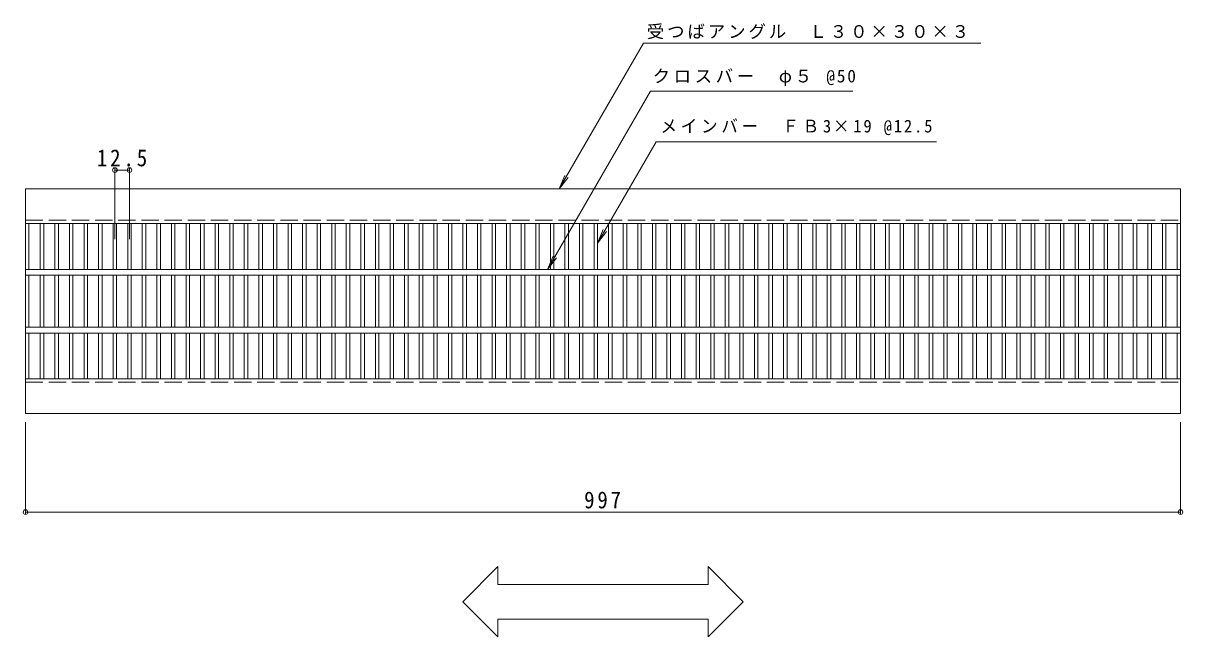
# Model space of a CAD drawing. Units: millimetres, scale not verified. Extents: x -756 to 910, y -687 to 504.
# Drawn here: x -756 to 245, y -26 to 504 of the extents above; entities that cross this region are included whole.
import ezdxf

# ---------------------------------------------------------------- set-up
doc = ezdxf.new("R2010")
doc.units = ezdxf.units.MM
doc.header["$LTSCALE"] = 5
doc.header["$PDMODE"] = 32
doc.header["$PDSIZE"] = 4
doc.linetypes.add('DASHED3', pattern=[4, 3, -1])
for name, color, linetype, lineweight in [('A-1_ピット', 2, 'Continuous', 9), ('A-2_蓋', 3, 'Continuous', 9), ('A-4_寸法', 7, 'Continuous', 9), ('A-5_仕様文', 7, 'Continuous', 9)]:
    doc.layers.add(name, color=color, linetype=linetype, lineweight=lineweight)
doc.styles.add('ＭＳ ゴシック', font='')
doc.styles.get('ＭＳ ゴシック').set_extended_font_data('MS Gothic')

msp = doc.modelspace()

# ---------------------------------------------------------------- linework, layer by layer
at = {"layer": 'A-1_ピット'}
for p, q in [((-753.757, 360.959), (243.243, 360.959)), ((-753.757, 330.959), (-753.757, 360.959)), ((243.243, 360.959), (243.243, 330.959)), ((-753.757, 330.959), (243.243, 330.959)), ((243.243, 196.959), (243.243, 166.959)), ((-753.757, 166.959), (243.243, 166.959))]:
    msp.add_line(p, q, dxfattribs=at)
at = {"layer": 'A-1_ピット', "linetype": 'DASHED3'}
for p, q in [((-753.757, 333.959), (243.243, 333.959)), ((-753.757, 193.959), (243.243, 193.959))]:
    msp.add_line(p, q, dxfattribs=at)
at = {"layer": 'A-1_ピット'}
msp.add_lwpolyline([(-753.757, 166.959), (-753.757, 196.959), (243.243, 196.959)], dxfattribs=at)
at = {"layer": 'A-2_蓋'}
for p, q in [((-753.757, 330.959), (-753.757, 196.959)), ((-750.757, 291.459), (-750.757, 330.959)), ((-740.997, 330.959), (-740.997, 291.459)), ((-737.997, 330.959), (-737.997, 291.459)), ((-728.417, 330.959), (-728.417, 291.459)), ((-725.417, 330.959), (-725.417, 291.459)), ((-715.837, 330.959), (-715.837, 291.459)), ((-712.837, 330.959), (-712.837, 291.459)), ((-703.257, 330.959), (-703.257, 291.459)), ((-700.257, 330.959), (-700.257, 291.459)), ((-690.677, 330.959), (-690.677, 291.459)), ((-687.677, 330.959), (-687.677, 291.459)), ((-678.097, 330.959), (-678.097, 291.459)), ((-675.097, 330.959), (-675.097, 291.459)), ((-665.517, 330.959), (-665.517, 291.459)), ((-662.517, 330.959), (-662.517, 291.459)), ((-652.937, 330.959), (-652.937, 291.459)), ((-649.937, 330.959), (-649.937, 291.459)), ((-640.357, 330.959), (-640.357, 291.459)), ((-637.357, 330.959), (-637.357, 291.459)), ((-627.777, 330.959), (-627.777, 291.459)), ((-624.777, 330.959), (-624.777, 291.459)), ((-615.197, 330.959), (-615.197, 291.459)), ((-612.197, 330.959), (-612.197, 291.459)), ((-602.617, 330.959), (-602.617, 291.459)), ((-599.617, 330.959), (-599.617, 291.459)), ((-590.037, 330.959), (-590.037, 291.459)), ((-587.037, 330.959), (-587.037, 291.459)), ((-577.457, 330.959), (-577.457, 291.459)), ((-574.457, 330.959), (-574.457, 291.459)), ((-564.877, 330.959), (-564.877, 291.459)), ((-561.877, 330.959), (-561.877, 291.459)), ((-552.297, 330.959), (-552.297, 291.459)), ((-549.297, 330.959), (-549.297, 291.459)), ((-539.717, 330.959), (-539.717, 291.459)), ((-536.717, 330.959), (-536.717, 291.459)), ((-527.137, 330.959), (-527.137, 291.459)), ((-524.137, 330.959), (-524.137, 291.459)), ((-514.557, 330.959), (-514.557, 291.459)), ((-511.557, 330.959), (-511.557, 291.459)), ((-501.977, 330.959), (-501.977, 291.459)), ((-498.977, 330.959), (-498.977, 291.459)), ((-489.397, 330.959), (-489.397, 291.459)), ((-486.397, 330.959), (-486.397, 291.459)), ((-476.817, 330.959), (-476.817, 291.459)), ((-473.817, 330.959), (-473.817, 291.459)), ((-464.237, 330.959), (-464.237, 291.459)), ((-461.237, 330.959), (-461.237, 291.459)), ((-451.657, 330.959), (-451.657, 291.459)), ((-448.657, 330.959), (-448.657, 291.459)), ((-439.077, 330.959), (-439.077, 291.459)), ((-436.077, 330.959), (-436.077, 291.459)), ((-426.497, 330.959), (-426.497, 291.459)), ((-423.497, 330.959), (-423.497, 291.459)), ((-413.917, 330.959), (-413.917, 291.459)), ((-410.917, 330.959), (-410.917, 291.459)), ((-401.337, 330.959), (-401.337, 291.459)), ((-398.336, 330.959), (-398.336, 291.459)), ((-388.757, 330.959), (-388.757, 291.459)), ((-385.757, 330.959), (-385.757, 291.459)), ((-376.177, 330.959), (-376.177, 291.459)), ((-373.176, 330.959), (-373.176, 291.459)), ((-363.597, 330.959), (-363.597, 291.459)), ((-360.597, 330.959), (-360.597, 291.459)), ((-351.017, 330.959), (-351.017, 291.459)), ((-348.017, 330.959), (-348.017, 291.459)), ((-338.437, 330.959), (-338.437, 291.459)), ((-335.437, 330.959), (-335.437, 291.459)), ((-325.857, 330.959), (-325.857, 291.459)), ((-322.857, 330.959), (-322.857, 291.459)), ((-313.277, 330.959), (-313.277, 291.459)), ((-310.277, 330.959), (-310.277, 291.459)), ((-300.697, 330.959), (-300.697, 291.459)), ((-297.697, 330.959), (-297.697, 291.459)), ((-288.117, 330.959), (-288.117, 291.459)), ((-285.117, 330.959), (-285.117, 291.459)), ((-275.536, 330.959), (-275.536, 291.459)), ((-272.536, 330.959), (-272.536, 291.459)), ((-262.957, 330.959), (-262.957, 291.459)), ((-259.956, 330.959), (-259.956, 291.459)), ((-250.377, 330.959), (-250.377, 291.459)), ((-247.377, 330.959), (-247.377, 291.459)), ((-237.797, 330.959), (-237.797, 291.459)), ((-234.797, 330.959), (-234.797, 291.459)), ((-225.217, 330.959), (-225.217, 291.459)), ((-222.217, 330.959), (-222.217, 291.459)), ((-212.637, 330.959), (-212.637, 291.459)), ((-209.637, 330.959), (-209.637, 291.459)), ((-200.057, 330.959), (-200.057, 291.459)), ((-197.057, 330.959), (-197.057, 291.459)), ((-187.477, 330.959), (-187.477, 291.459)), ((-184.476, 330.959), (-184.476, 291.459)), ((-174.896, 330.959), (-174.896, 291.459)), ((-171.896, 330.959), (-171.896, 291.459)), ((-162.316, 330.959), (-162.316, 291.459)), ((-159.316, 330.959), (-159.316, 291.459)), ((-149.737, 330.959), (-149.737, 291.459)), ((-146.736, 330.959), (-146.736, 291.459)), ((-137.157, 330.959), (-137.157, 291.459)), ((-134.156, 330.959), (-134.156, 291.459)), ((-124.577, 330.959), (-124.577, 291.459)), ((-121.577, 330.959), (-121.577, 291.459)), ((-111.997, 330.959), (-111.997, 291.459)), ((-108.996, 330.959), (-108.996, 291.459)), ((-99.416, 330.959), (-99.416, 291.459)), ((-96.417, 330.959), (-96.417, 291.459)), ((-86.836, 330.959), (-86.836, 291.459)), ((-83.837, 330.959), (-83.837, 291.459)), ((-74.256, 330.959), (-74.256, 291.459)), ((-71.256, 330.959), (-71.256, 291.459)), ((-61.676, 330.959), (-61.676, 291.459)), ((-58.676, 330.959), (-58.676, 291.459)), ((-49.097, 330.959), (-49.097, 291.459)), ((-46.096, 330.959), (-46.096, 291.459)), ((-36.516, 330.959), (-36.516, 291.459)), ((-33.516, 330.959), (-33.516, 291.459)), ((-23.937, 330.959), (-23.937, 291.459)), ((-20.936, 330.959), (-20.936, 291.459)), ((-11.357, 330.959), (-11.357, 291.459)), ((-8.357, 330.959), (-8.357, 291.459)), ((1.223, 330.959), (1.223, 291.459)), ((4.223, 330.959), (4.223, 291.459)), ((13.803, 330.959), (13.803, 291.459)), ((16.803, 330.959), (16.803, 291.459)), ((26.383, 330.959), (26.383, 291.459)), ((29.383, 330.959), (29.383, 291.459)), ((38.964, 330.959), (38.964, 291.459)), ((41.964, 330.959), (41.964, 291.459)), ((51.544, 330.959), (51.544, 291.459)), ((54.544, 330.959), (54.544, 291.459)), ((64.124, 330.959), (64.124, 291.459)), ((67.124, 330.959), (67.124, 291.459)), ((76.703, 330.959), (76.703, 291.459)), ((79.704, 330.959), (79.704, 291.459)), ((89.284, 330.959), (89.284, 291.459)), ((92.284, 330.959), (92.284, 291.459)), ((101.863, 330.959), (101.863, 291.459)), ((104.864, 330.959), (104.864, 291.459)), ((114.444, 330.959), (114.444, 291.459)), ((117.443, 330.959), (117.443, 291.459)), ((127.023, 330.959), (127.023, 291.459)), ((130.023, 330.959), (130.023, 291.459)), ((139.603, 330.959), (139.603, 291.459)), ((142.603, 330.959), (142.603, 291.459)), ((152.183, 330.959), (152.183, 291.459)), ((155.183, 330.959), (155.183, 291.459)), ((164.764, 330.959), (164.764, 291.459)), ((167.764, 330.959), (167.764, 291.459)), ((177.344, 330.959), (177.344, 291.459)), ((180.344, 330.959), (180.344, 291.459)), ((189.924, 330.959), (189.924, 291.459)), ((192.924, 330.959), (192.924, 291.459)), ((202.504, 330.959), (202.504, 291.459)), ((205.504, 330.959), (205.504, 291.459)), ((215.083, 330.959), (215.083, 291.459)), ((218.084, 330.959), (218.084, 291.459)), ((227.664, 330.959), (227.664, 291.459)), ((230.664, 330.959), (230.664, 291.459)), ((240.244, 330.959), (240.244, 291.459)), ((243.243, 330.959), (243.243, 196.959)), ((-753.757, 291.459), (243.243, 291.459)), ((-753.757, 286.46), (243.243, 286.46)), ((-750.757, 241.459), (-750.757, 286.46)), ((-740.997, 286.46), (-740.997, 241.459)), ((-737.997, 286.46), (-737.997, 241.459)), ((-728.417, 286.46), (-728.417, 241.459)), ((-725.417, 286.46), (-725.417, 241.459)), ((-715.837, 286.46), (-715.837, 241.459)), ((-712.837, 286.46), (-712.837, 241.459)), ((-703.257, 286.46), (-703.257, 241.459)), ((-700.257, 286.46), (-700.257, 241.459)), ((-690.677, 286.46), (-690.677, 241.459)), ((-687.677, 286.46), (-687.677, 241.459)), ((-678.097, 286.46), (-678.097, 241.459)), ((-675.097, 286.46), (-675.097, 241.459)), ((-665.517, 286.46), (-665.517, 241.459)), ((-662.517, 286.46), (-662.517, 241.459)), ((-652.937, 286.46), (-652.937, 241.459)), ((-649.937, 286.46), (-649.937, 241.459)), ((-640.357, 286.46), (-640.357, 241.459)), ((-637.357, 286.46), (-637.357, 241.459)), ((-627.777, 286.46), (-627.777, 241.459)), ((-624.777, 286.46), (-624.777, 241.459)), ((-615.197, 286.46), (-615.197, 241.459)), ((-612.197, 286.46), (-612.197, 241.459)), ((-602.617, 286.46), (-602.617, 241.459)), ((-599.617, 286.46), (-599.617, 241.459)), ((-590.037, 286.46), (-590.037, 241.459)), ((-587.037, 286.46), (-587.037, 241.459)), ((-577.457, 286.46), (-577.457, 241.459)), ((-574.457, 286.46), (-574.457, 241.459)), ((-564.877, 286.46), (-564.877, 241.459)), ((-561.877, 286.46), (-561.877, 241.459)), ((-552.297, 286.46), (-552.297, 241.459)), ((-549.297, 286.46), (-549.297, 241.459)), ((-539.717, 286.46), (-539.717, 241.459)), ((-536.717, 286.46), (-536.717, 241.459)), ((-527.137, 286.46), (-527.137, 241.459)), ((-524.137, 286.46), (-524.137, 241.459)), ((-514.557, 286.46), (-514.557, 241.459)), ((-511.557, 286.46), (-511.557, 241.459)), ((-501.977, 286.46), (-501.977, 241.459)), ((-498.977, 286.46), (-498.977, 241.459)), ((-489.397, 286.46), (-489.397, 241.459)), ((-486.397, 286.46), (-486.397, 241.459)), ((-476.817, 286.46), (-476.817, 241.459)), ((-473.817, 286.46), (-473.817, 241.459)), ((-464.237, 286.46), (-464.237, 241.459)), ((-461.237, 286.46), (-461.237, 241.459)), ((-451.657, 286.46), (-451.657, 241.459)), ((-448.657, 286.46), (-448.657, 241.459)), ((-439.077, 286.46), (-439.077, 241.459)), ((-436.077, 286.46), (-436.077, 241.459)), ((-426.497, 286.46), (-426.497, 241.459)), ((-423.497, 286.46), (-423.497, 241.459)), ((-413.917, 286.46), (-413.917, 241.459)), ((-410.917, 286.46), (-410.917, 241.459)), ((-401.337, 286.46), (-401.337, 241.459)), ((-398.336, 286.46), (-398.336, 241.459)), ((-388.757, 286.46), (-388.757, 241.459)), ((-385.757, 286.46), (-385.757, 241.459)), ((-376.177, 286.46), (-376.177, 241.459)), ((-373.176, 286.46), (-373.176, 241.459)), ((-363.597, 286.46), (-363.597, 241.459)), ((-360.597, 286.46), (-360.597, 241.459)), ((-351.017, 286.46), (-351.017, 241.459)), ((-348.017, 286.46), (-348.017, 241.459)), ((-338.437, 286.46), (-338.437, 241.459)), ((-335.437, 286.46), (-335.437, 241.459)), ((-325.857, 286.46), (-325.857, 241.459)), ((-322.857, 286.46), (-322.857, 241.459)), ((-313.277, 286.46), (-313.277, 241.459)), ((-310.277, 286.46), (-310.277, 241.459)), ((-300.697, 286.46), (-300.697, 241.459)), ((-297.697, 286.46), (-297.697, 241.459)), ((-288.117, 286.46), (-288.117, 241.459)), ((-285.117, 286.46), (-285.117, 241.459)), ((-275.536, 286.46), (-275.536, 241.459)), ((-272.536, 286.46), (-272.536, 241.459)), ((-262.957, 286.46), (-262.957, 241.459)), ((-259.956, 286.46), (-259.956, 241.459)), ((-250.377, 286.46), (-250.377, 241.459)), ((-247.377, 286.46), (-247.377, 241.459)), ((-237.797, 286.46), (-237.797, 241.459)), ((-234.797, 286.46), (-234.797, 241.459)), ((-225.217, 286.46), (-225.217, 241.459)), ((-222.217, 286.46), (-222.217, 241.459)), ((-212.637, 286.46), (-212.637, 241.459)), ((-209.637, 286.46), (-209.637, 241.459)), ((-200.057, 286.46), (-200.057, 241.459)), ((-197.057, 286.46), (-197.057, 241.459)), ((-187.477, 286.46), (-187.477, 241.459)), ((-184.476, 286.46), (-184.476, 241.459)), ((-174.896, 286.46), (-174.896, 241.459)), ((-171.896, 286.46), (-171.896, 241.459)), ((-162.316, 286.46), (-162.316, 241.459)), ((-159.316, 286.46), (-159.316, 241.459)), ((-149.737, 286.46), (-149.737, 241.459)), ((-146.736, 286.46), (-146.736, 241.459)), ((-137.157, 286.46), (-137.157, 241.459)), ((-134.156, 286.46), (-134.156, 241.459)), ((-124.577, 286.46), (-124.577, 241.459)), ((-121.577, 286.46), (-121.577, 241.459)), ((-111.997, 286.46), (-111.997, 241.459)), ((-108.996, 286.46), (-108.996, 241.459)), ((-99.416, 286.46), (-99.416, 241.459)), ((-96.417, 286.46), (-96.417, 241.459)), ((-86.836, 286.46), (-86.836, 241.459)), ((-83.837, 286.46), (-83.837, 241.459)), ((-74.256, 286.46), (-74.256, 241.459)), ((-71.256, 286.46), (-71.256, 241.459)), ((-61.676, 286.46), (-61.676, 241.459)), ((-58.676, 286.46), (-58.676, 241.459)), ((-49.097, 286.46), (-49.097, 241.459)), ((-46.096, 286.46), (-46.096, 241.459)), ((-36.516, 286.46), (-36.516, 241.459)), ((-33.516, 286.46), (-33.516, 241.459)), ((-23.937, 286.46), (-23.937, 241.459)), ((-20.936, 286.46), (-20.936, 241.459)), ((-11.357, 286.46), (-11.357, 241.459)), ((-8.357, 286.46), (-8.357, 241.459)), ((1.223, 286.46), (1.223, 241.459)), ((4.223, 286.46), (4.223, 241.459)), ((13.803, 286.46), (13.803, 241.459)), ((16.803, 286.46), (16.803, 241.459)), ((26.383, 286.46), (26.383, 241.459)), ((29.383, 286.46), (29.383, 241.459)), ((38.964, 286.46), (38.964, 241.459)), ((41.964, 286.46), (41.964, 241.459)), ((51.544, 286.46), (51.544, 241.459)), ((54.544, 286.46), (54.544, 241.459)), ((64.124, 286.46), (64.124, 241.459)), ((67.124, 286.46), (67.124, 241.459)), ((76.703, 286.46), (76.703, 241.459)), ((79.704, 286.46), (79.704, 241.459)), ((89.284, 286.46), (89.284, 241.459)), ((92.284, 286.46), (92.284, 241.459)), ((101.863, 286.46), (101.863, 241.459)), ((104.864, 286.46), (104.864, 241.459)), ((114.444, 286.46), (114.444, 241.459)), ((117.443, 286.46), (117.443, 241.459)), ((127.023, 286.46), (127.023, 241.459)), ((130.023, 286.46), (130.023, 241.459)), ((139.603, 286.46), (139.603, 241.459)), ((142.603, 286.46), (142.603, 241.459)), ((152.183, 286.46), (152.183, 241.459)), ((155.183, 286.46), (155.183, 241.459)), ((164.764, 286.46), (164.764, 241.459)), ((167.764, 286.46), (167.764, 241.459)), ((177.344, 286.46), (177.344, 241.459)), ((180.344, 286.46), (180.344, 241.459)), ((189.924, 286.46), (189.924, 241.459)), ((192.924, 286.46), (192.924, 241.459)), ((202.504, 286.46), (202.504, 241.459)), ((205.504, 286.46), (205.504, 241.459)), ((215.083, 286.46), (215.083, 241.459)), ((218.084, 286.46), (218.084, 241.459)), ((227.664, 286.46), (227.664, 241.459)), ((230.664, 286.46), (230.664, 241.459)), ((240.244, 286.46), (240.244, 241.459)), ((-753.757, 241.459), (243.243, 241.459)), ((-753.757, 236.459), (243.243, 236.459)), ((-750.757, 196.959), (-750.757, 236.459)), ((-740.997, 236.459), (-740.997, 196.959)), ((-737.997, 236.459), (-737.997, 196.959)), ((-728.417, 236.459), (-728.417, 196.959)), ((-725.417, 236.459), (-725.417, 196.959)), ((-715.837, 236.459), (-715.837, 196.959)), ((-712.837, 236.459), (-712.837, 196.959)), ((-703.257, 236.459), (-703.257, 196.959)), ((-700.257, 236.459), (-700.257, 196.959)), ((-690.677, 236.459), (-690.677, 196.959)), ((-687.677, 236.459), (-687.677, 196.959)), ((-678.097, 236.459), (-678.097, 196.959)), ((-675.097, 236.459), (-675.097, 196.959)), ((-665.517, 236.459), (-665.517, 196.959)), ((-662.517, 236.459), (-662.517, 196.959)), ((-652.937, 236.459), (-652.937, 196.959)), ((-649.937, 236.459), (-649.937, 196.959)), ((-640.357, 236.459), (-640.357, 196.959)), ((-637.357, 236.459), (-637.357, 196.959)), ((-627.777, 236.459), (-627.777, 196.959)), ((-624.777, 236.459), (-624.777, 196.959)), ((-615.197, 236.459), (-615.197, 196.959)), ((-612.197, 236.459), (-612.197, 196.959)), ((-602.617, 236.459), (-602.617, 196.959)), ((-599.617, 236.459), (-599.617, 196.959)), ((-590.037, 236.459), (-590.037, 196.959)), ((-587.037, 236.459), (-587.037, 196.959)), ((-577.457, 236.459), (-577.457, 196.959)), ((-574.457, 236.459), (-574.457, 196.959)), ((-564.877, 236.459), (-564.877, 196.959)), ((-561.877, 236.459), (-561.877, 196.959)), ((-552.297, 236.459), (-552.297, 196.959)), ((-549.297, 236.459), (-549.297, 196.959)), ((-539.717, 236.459), (-539.717, 196.959)), ((-536.717, 236.459), (-536.717, 196.959)), ((-527.137, 236.459), (-527.137, 196.959)), ((-524.137, 236.459), (-524.137, 196.959)), ((-514.557, 236.459), (-514.557, 196.959)), ((-511.557, 236.459), (-511.557, 196.959)), ((-501.977, 236.459), (-501.977, 196.959)), ((-498.977, 236.459), (-498.977, 196.959)), ((-489.397, 236.459), (-489.397, 196.959)), ((-486.397, 236.459), (-486.397, 196.959)), ((-476.817, 236.459), (-476.817, 196.959)), ((-473.817, 236.459), (-473.817, 196.959)), ((-464.237, 236.459), (-464.237, 196.959)), ((-461.237, 236.459), (-461.237, 196.959)), ((-451.657, 236.459), (-451.657, 196.959)), ((-448.657, 236.459), (-448.657, 196.959)), ((-439.077, 236.459), (-439.077, 196.959)), ((-436.077, 236.459), (-436.077, 196.959)), ((-426.497, 236.459), (-426.497, 196.959)), ((-423.497, 236.459), (-423.497, 196.959)), ((-413.917, 236.459), (-413.917, 196.959)), ((-410.917, 236.459), (-410.917, 196.959)), ((-401.337, 236.459), (-401.337, 196.959)), ((-398.336, 236.459), (-398.336, 196.959)), ((-388.757, 236.459), (-388.757, 196.959)), ((-385.757, 236.459), (-385.757, 196.959)), ((-376.177, 236.459), (-376.177, 196.959)), ((-373.176, 236.459), (-373.176, 196.959)), ((-363.597, 236.459), (-363.597, 196.959)), ((-360.597, 236.459), (-360.597, 196.959)), ((-351.017, 236.459), (-351.017, 196.959)), ((-348.017, 236.459), (-348.017, 196.959)), ((-338.437, 236.459), (-338.437, 196.959)), ((-335.437, 236.459), (-335.437, 196.959)), ((-325.857, 236.459), (-325.857, 196.959)), ((-322.857, 236.459), (-322.857, 196.959)), ((-313.277, 236.459), (-313.277, 196.959)), ((-310.277, 236.459), (-310.277, 196.959)), ((-300.697, 236.459), (-300.697, 196.959)), ((-297.697, 236.459), (-297.697, 196.959)), ((-288.117, 236.459), (-288.117, 196.959)), ((-285.117, 236.459), (-285.117, 196.959)), ((-275.536, 236.459), (-275.536, 196.959)), ((-272.536, 236.459), (-272.536, 196.959)), ((-262.957, 236.459), (-262.957, 196.959)), ((-259.956, 236.459), (-259.956, 196.959)), ((-250.377, 236.459), (-250.377, 196.959)), ((-247.377, 236.459), (-247.377, 196.959)), ((-237.797, 236.459), (-237.797, 196.959)), ((-234.797, 236.459), (-234.797, 196.959)), ((-225.217, 236.459), (-225.217, 196.959)), ((-222.217, 236.459), (-222.217, 196.959)), ((-212.637, 236.459), (-212.637, 196.959)), ((-209.637, 236.459), (-209.637, 196.959)), ((-200.057, 236.459), (-200.057, 196.959)), ((-197.057, 236.459), (-197.057, 196.959)), ((-187.477, 236.459), (-187.477, 196.959)), ((-184.476, 236.459), (-184.476, 196.959)), ((-174.896, 236.459), (-174.896, 196.959)), ((-171.896, 236.459), (-171.896, 196.959)), ((-162.316, 236.459), (-162.316, 196.959)), ((-159.316, 236.459), (-159.316, 196.959)), ((-149.737, 236.459), (-149.737, 196.959)), ((-146.736, 236.459), (-146.736, 196.959)), ((-137.157, 236.459), (-137.157, 196.959)), ((-134.156, 236.459), (-134.156, 196.959)), ((-124.577, 236.459), (-124.577, 196.959)), ((-121.577, 236.459), (-121.577, 196.959)), ((-111.997, 236.459), (-111.997, 196.959)), ((-108.996, 236.459), (-108.996, 196.959)), ((-99.416, 236.459), (-99.416, 196.959)), ((-96.417, 236.459), (-96.417, 196.959)), ((-86.836, 236.459), (-86.836, 196.959)), ((-83.837, 236.459), (-83.837, 196.959)), ((-74.256, 236.459), (-74.256, 196.959)), ((-71.256, 236.459), (-71.256, 196.959)), ((-61.676, 236.459), (-61.676, 196.959)), ((-58.676, 236.459), (-58.676, 196.959)), ((-49.097, 236.459), (-49.097, 196.959)), ((-46.096, 236.459), (-46.096, 196.959)), ((-36.516, 236.459), (-36.516, 196.959)), ((-33.516, 236.459), (-33.516, 196.959)), ((-23.937, 236.459), (-23.937, 196.959)), ((-20.936, 236.459), (-20.936, 196.959)), ((-11.357, 236.459), (-11.357, 196.959)), ((-8.357, 236.459), (-8.357, 196.959)), ((1.223, 236.459), (1.223, 196.959)), ((4.223, 236.459), (4.223, 196.959)), ((13.803, 236.459), (13.803, 196.959)), ((16.803, 236.459), (16.803, 196.959)), ((26.383, 236.459), (26.383, 196.959)), ((29.383, 236.459), (29.383, 196.959)), ((38.964, 236.459), (38.964, 196.959)), ((41.964, 236.459), (41.964, 196.959)), ((51.544, 236.459), (51.544, 196.959)), ((54.544, 236.459), (54.544, 196.959)), ((64.124, 236.459), (64.124, 196.959)), ((67.124, 236.459), (67.124, 196.959)), ((76.703, 236.459), (76.703, 196.959)), ((79.704, 236.459), (79.704, 196.959)), ((89.284, 236.459), (89.284, 196.959)), ((92.284, 236.459), (92.284, 196.959)), ((101.863, 236.459), (101.863, 196.959)), ((104.864, 236.459), (104.864, 196.959)), ((114.444, 236.459), (114.444, 196.959)), ((117.443, 236.459), (117.443, 196.959)), ((127.023, 236.459), (127.023, 196.959)), ((130.023, 236.459), (130.023, 196.959)), ((139.603, 236.459), (139.603, 196.959)), ((142.603, 236.459), (142.603, 196.959)), ((152.183, 236.459), (152.183, 196.959)), ((155.183, 236.459), (155.183, 196.959)), ((164.764, 236.459), (164.764, 196.959)), ((167.764, 236.459), (167.764, 196.959)), ((177.344, 236.459), (177.344, 196.959)), ((180.344, 236.459), (180.344, 196.959)), ((189.924, 236.459), (189.924, 196.959)), ((192.924, 236.459), (192.924, 196.959)), ((202.504, 236.459), (202.504, 196.959)), ((205.504, 236.459), (205.504, 196.959)), ((215.083, 236.459), (215.083, 196.959)), ((218.084, 236.459), (218.084, 196.959)), ((227.664, 236.459), (227.664, 196.959)), ((230.664, 236.459), (230.664, 196.959)), ((240.244, 236.459), (240.244, 196.959))]:
    msp.add_line(p, q, dxfattribs=at)
at = {"layer": 'A-4_寸法'}
for p, q in [((-676.597, 317.654), (-676.597, 378.735)), ((-676.597, 377.235), (-664.017, 377.235)), ((-664.017, 317.654), (-664.017, 378.735)), ((-753.757, 159.459), (-753.757, 80.324)), ((243.243, 159.459), (243.243, 80.324)), ((-753.757, 81.824), (243.243, 81.824))]:
    msp.add_line(p, q, dxfattribs=at)
for p in [(-676.597, 377.235), (-664.017, 377.235), (-753.757, 81.824), (243.243, 81.824)]:
    msp.add_point(p, dxfattribs=at)
at = {"layer": 'A-5_仕様文'}
for p, q in [((-220.323, 486.802), (70.871, 486.802)), ((-214.17, 445.499), (-39.538, 445.499)), ((-209.436, 401.736), (32.656, 401.736)), ((-292.979, 360.959), (-285.369, 370.876)), ((-259.956, 314.232), (-252.347, 324.149)), ((-303.105, 291.459), (-298.321, 303.008)), ((-345.895, 34.762), (-376.201, 4.456)), ((-345.895, 34.762), (-345.895, 19.456)), ((-164.619, 34.762), (-134.313, 4.456)), ((-164.619, 34.762), (-164.619, 19.456)), ((-345.895, 19.456), (-164.619, 19.456)), ((-376.201, 4.456), (-345.895, -25.85)), ((-134.313, 4.456), (-164.619, -25.85)), ((-345.895, -10.544), (-345.895, -25.85)), ((-345.895, -10.544), (-164.619, -10.544)), ((-164.619, -10.544), (-164.619, -25.85))]:
    msp.add_line(p, q, dxfattribs=at)
for points in [[(-220.323, 486.802), (-292.979, 360.959), (-288.195, 372.508)], [(-214.17, 445.499), (-303.105, 291.459), (-295.495, 301.376)], [(-209.436, 401.736), (-259.956, 314.232), (-255.173, 325.781)]]:
    msp.add_lwpolyline(points, dxfattribs=at)

# ---------------------------------------------------------------- texts
at = {"layer": 'A-4_寸法', "color": 2, "char_height": 14.66, "attachment_point": 7, "style": 'ＭＳ ゴシック'}
for s, insert in [('\\T1.28;\\W0.9;12.5', (-692.182, 380.235)), ('\\T1.27;\\W0.9;997', (-271.507, 84.824))]:
    msp.add_mtext(s, dxfattribs=dict(at, insert=insert))
at = {"layer": 'A-5_仕様文', "char_height": 11, "attachment_point": 7, "style": 'ＭＳ ゴシック'}
for s, insert in [('\\T1.17;受つばアングル\u3000Ｌ３０×３０×３', (-217.44, 490.253)), ('\\T1.21;クロスバー\u3000φ５\\~@50', (-212.401, 449.93)), ('\\T1.23;\\W0.95;メインバー\u3000ＦＢ3×19\\~@12.5', (-205.683, 407.291))]:
    msp.add_mtext(s, dxfattribs=dict(at, insert=insert))

doc.saveas('drawing.dxf')
